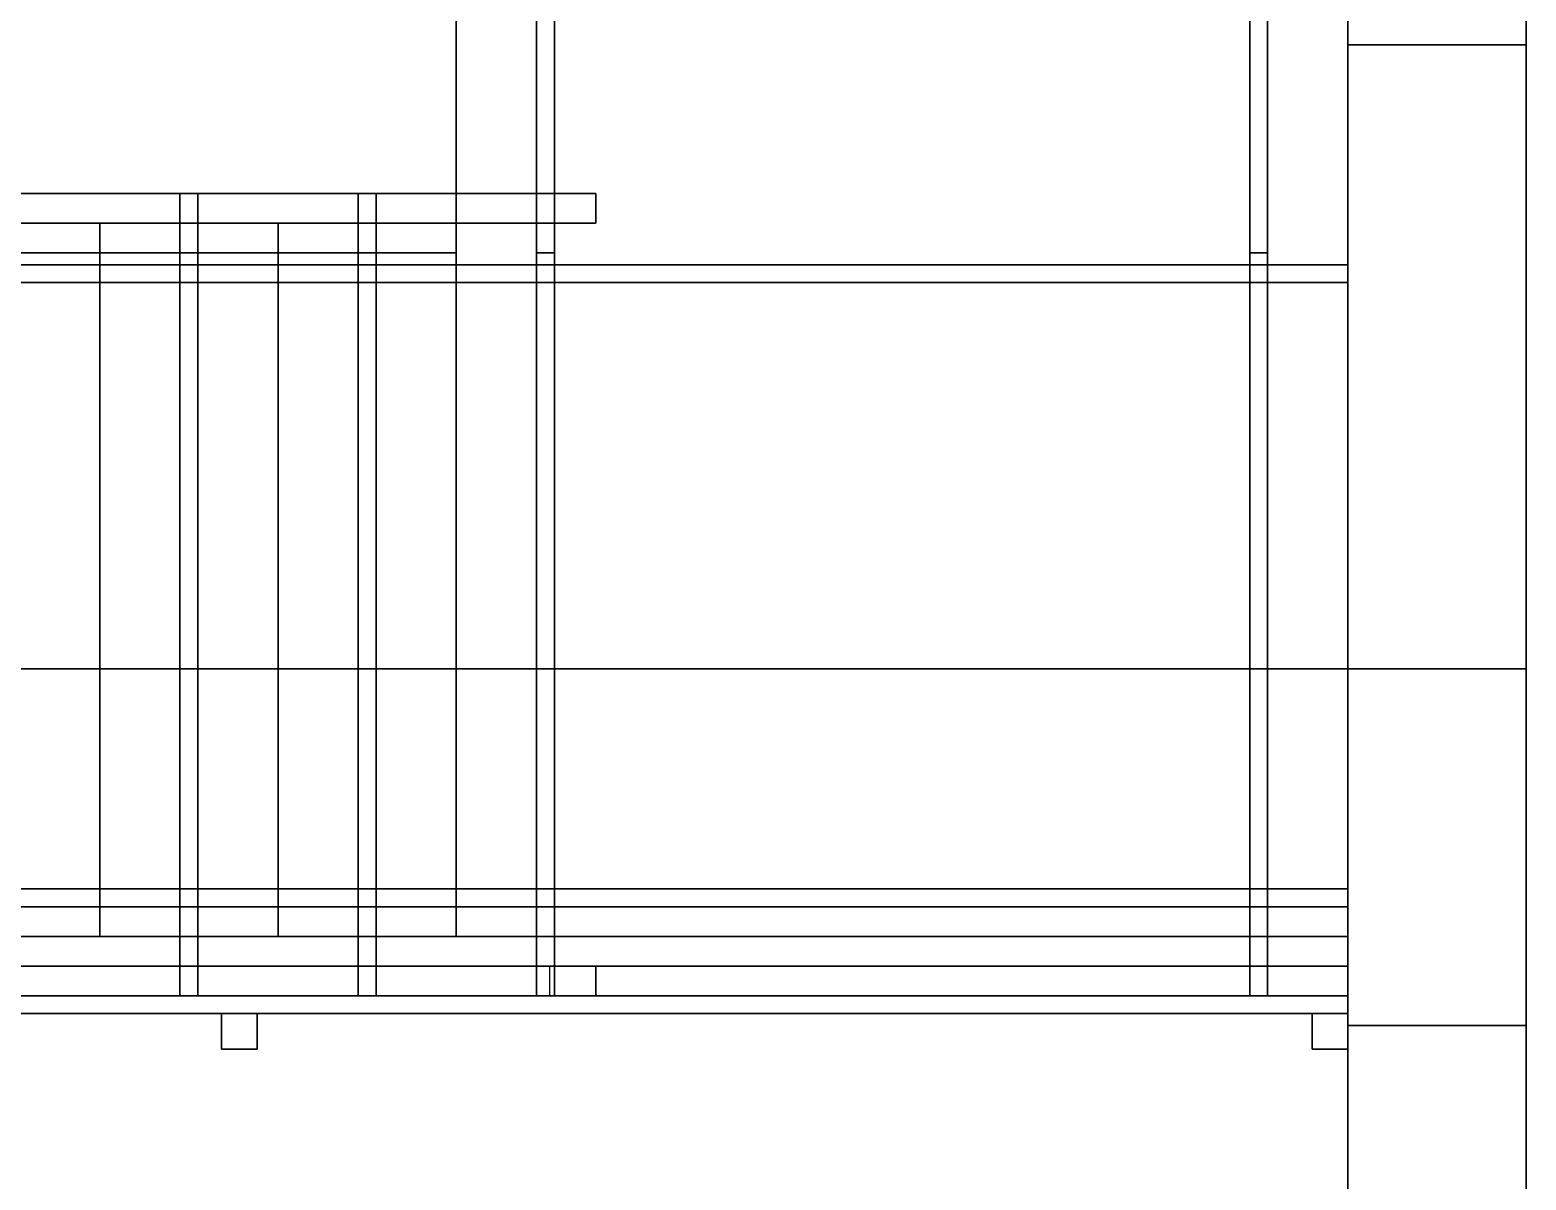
# Model space of a CAD drawing. Header units: millimetres. Extents: x 116.8 to 135.8, y -35.1 to -13.1.
# Drawn here: x 131.325 to 133.843, y -26.5 to -24.565 of the extents above; entities that cross this region are included whole.
import ezdxf

# ---------------------------------------------------------------- set-up
doc = ezdxf.new("R2010")
doc.units = ezdxf.units.MM
for name, color, linetype in [('COPERTURA', 252, 'CONTINUOUS'), ('CROMATO', 251, 'CONTINUOUS'), ('LAYER_RIV', 41, 'CONTINUOUS'), ('MARMO', 7, 'CONTINUOUS'), ('PARETE_INTERNA', 7, 'CONTINUOUS'), ('PAVIMENTO', 253, 'CONTINUOUS'), ('RIVESTIMENTO', 33, 'CONTINUOUS'), ('SOFFITTO', 41, 'CONTINUOUS'), ('VETRO_MATTONE', 134, 'CONTINUOUS')]:
    doc.layers.add(name, color=color, linetype=linetype)

msp = doc.modelspace()

# ---------------------------------------------------------------- linework, layer by layer
at = {"layer": 'COPERTURA'}
for points in [[(133.843016, -25.6399, 6.3), (126.343016, -25.6399, 6.3), (126.343016, -23.1399, 6.3), (133.843016, -23.1399, 6.3)], [(133.843016, -23.1399, 5.7), (133.843016, -23.1399, 6.3), (133.843016, -28.1399, 6.3), (133.843016, -28.1399, 5.7)], [(133.843016, -28.1399, 6.3), (126.343016, -28.1399, 6.3), (126.343016, -25.6399, 6.3), (133.843016, -25.6399, 6.3)]]:
    msp.add_3dface(points, dxfattribs=at)
at = {"layer": 'CROMATO'}
for points in [[(132.04298, -23.339927, 1.47), (132.04298, -23.339927, 1.45), (132.04298, -26.039927, 1.45), (132.04298, -26.039927, 1.47)], [(132.04298, -23.339927, 1.45), (133.54298, -23.339927, 1.45), (133.54298, -26.039927, 1.45), (132.04298, -26.039927, 1.45)], [(133.54298, -26.039927, 1.47), (132.04298, -26.039927, 1.47), (132.04298, -23.339927, 1.47), (133.54298, -23.339927, 1.47)], [(133.54298, -23.339927, 1.45), (133.54298, -23.339927, 1.47), (133.54298, -26.039927, 1.47), (133.54298, -26.039927, 1.45)], [(133.40798, -24.989927, 1.299167), (133.37798, -24.989927, 1.299167), (133.37798, -24.489927, 1.299167), (133.40798, -24.489927, 1.299167)], [(133.37798, -24.989927, 1.299167), (133.37798, -24.989927, 1.329167), (133.37798, -24.489927, 1.329167), (133.37798, -24.489927, 1.299167)], [(133.37798, -24.489927, 1.329167), (133.40798, -24.489927, 1.329167), (133.40798, -24.989927, 1.329167), (133.37798, -24.989927, 1.329167)], [(133.40798, -24.989927, 1.329167), (133.40798, -24.989927, 1.299167), (133.40798, -24.489927, 1.299167), (133.40798, -24.489927, 1.329167)], [(132.17798, -24.517001, 2.298509), (132.17798, -24.517001, 2.268509), (132.17798, -24.889927, 2.268509), (132.17798, -24.889927, 2.298509)], [(132.17798, -24.889927, 2.268509), (132.17798, -24.517001, 2.268509), (132.20798, -24.517001, 2.268509), (132.20798, -24.889927, 2.268509)], [(132.20798, -24.517001, 2.298509), (132.20798, -24.889927, 2.298509), (132.17798, -24.889927, 2.298509), (132.17798, -24.517001, 2.298509)], [(132.17798, -24.517001, 1.916877), (132.17798, -24.517001, 1.886877), (132.17798, -24.889927, 1.886877), (132.17798, -24.889927, 1.916877)], [(132.17798, -24.889927, 1.886877), (132.17798, -24.517001, 1.886877), (132.20798, -24.517001, 1.886877), (132.20798, -24.889927, 1.886877)], [(132.20798, -24.517001, 1.916877), (132.20798, -24.889927, 1.916877), (132.17798, -24.889927, 1.916877), (132.17798, -24.517001, 1.916877)], [(132.20798, -24.889927, 2.298509), (132.20798, -24.889927, 2.268509), (132.20798, -24.517001, 2.268509), (132.20798, -24.517001, 2.298509)], [(132.20798, -24.889927, 1.916877), (132.20798, -24.889927, 1.886877), (132.20798, -24.517001, 1.886877), (132.20798, -24.517001, 1.916877)], [(132.27798, -24.839927, 1.912632), (132.27798, -24.839927, 1.878398), (129.47798, -24.839927, 3.417534), (129.485682, -24.839927, 3.447534)], [(132.27798, -24.889927, 1.878398), (129.47798, -24.889927, 3.417534), (129.47798, -24.839927, 3.417534), (132.27798, -24.839927, 1.878398)], [(132.27798, -24.839927, 2.294265), (132.27798, -24.839927, 2.260031), (129.47798, -24.839927, 3.799167), (129.485682, -24.839927, 3.829167)], [(132.27798, -24.889927, 2.260031), (129.47798, -24.889927, 3.799167), (129.47798, -24.839927, 3.799167), (132.27798, -24.839927, 2.260031)], [(129.485682, -24.839927, 3.447534), (132.27798, -24.839927, 1.912632), (132.27798, -24.889927, 1.912632), (129.485682, -24.889927, 3.447534)], [(129.485682, -24.839927, 3.829167), (132.27798, -24.839927, 2.294265), (132.27798, -24.889927, 2.294265), (129.485682, -24.889927, 3.829167)], [(131.60798, -24.839927, 2.628324), (131.57798, -24.839927, 2.644815), (131.57798, -24.839927, 1.648333), (131.60798, -24.839927, 1.648333)], [(131.60798, -24.889927, 2.628324), (131.57798, -24.889927, 2.644815), (131.57798, -24.839927, 2.644815), (131.60798, -24.839927, 2.628324)], [(131.57798, -24.889927, 2.644815), (131.57798, -24.889927, 1.648333), (131.57798, -24.839927, 1.648333), (131.57798, -24.839927, 2.644815)], [(131.57798, -24.889927, 1.648333), (131.60798, -24.889927, 1.648333), (131.60798, -24.839927, 1.648333), (131.57798, -24.839927, 1.648333)], [(131.60798, -24.839927, 1.648333), (131.60798, -24.839927, 2.628324), (131.60798, -24.889927, 2.628324), (131.60798, -24.889927, 1.648333)], [(131.90798, -24.839927, 2.463417), (131.87798, -24.839927, 2.479907), (131.87798, -24.839927, 1.481667), (131.90798, -24.839927, 1.481667)], [(131.90798, -24.889927, 2.463417), (131.87798, -24.889927, 2.479907), (131.87798, -24.839927, 2.479907), (131.90798, -24.839927, 2.463417)], [(131.87798, -24.889927, 2.479907), (131.87798, -24.889927, 1.481667), (131.87798, -24.839927, 1.481667), (131.87798, -24.839927, 2.479907)], [(131.87798, -24.889927, 1.481667), (131.90798, -24.889927, 1.481667), (131.90798, -24.839927, 1.481667), (131.87798, -24.839927, 1.481667)], [(131.90798, -24.839927, 1.481667), (131.90798, -24.839927, 2.463417), (131.90798, -24.889927, 2.463417), (131.90798, -24.889927, 1.481667)], [(132.20798, -24.839927, 2.298509), (132.17798, -24.839927, 2.315), (132.17798, -24.839927, 1.315), (132.20798, -24.839927, 1.315)], [(132.20798, -24.889927, 2.298509), (132.17798, -24.889927, 2.315), (132.17798, -24.839927, 2.315), (132.20798, -24.839927, 2.298509)], [(132.17798, -24.889927, 2.315), (132.17798, -24.889927, 1.315), (132.17798, -24.839927, 1.315), (132.17798, -24.839927, 2.315)], [(132.17798, -24.889927, 1.315), (132.20798, -24.889927, 1.315), (132.20798, -24.839927, 1.315), (132.17798, -24.839927, 1.315)], [(132.20798, -24.839927, 1.315), (132.20798, -24.839927, 2.298509), (132.20798, -24.889927, 2.298509), (132.20798, -24.889927, 1.315)], [(132.27798, -24.889927, 1.912632), (132.27798, -24.889927, 1.878398), (132.27798, -24.839927, 1.878398), (132.27798, -24.839927, 1.912632)], [(132.27798, -24.889927, 2.294265), (132.27798, -24.889927, 2.260031), (132.27798, -24.839927, 2.260031), (132.27798, -24.839927, 2.294265)], [(129.485682, -24.889927, 3.447534), (129.47798, -24.889927, 3.417534), (132.27798, -24.889927, 1.878398), (132.27798, -24.889927, 1.912632)], [(129.485682, -24.889927, 3.829167), (129.47798, -24.889927, 3.799167), (132.27798, -24.889927, 2.260031), (132.27798, -24.889927, 2.294265)], [(131.60798, -24.889927, 1.678333), (131.60798, -24.889927, 1.648333), (131.57798, -24.889927, 1.648333), (131.57798, -24.889927, 1.678333)], [(131.60798, -24.989927, 1.648333), (131.57798, -24.989927, 1.648333), (131.57798, -24.889927, 1.648333), (131.60798, -24.889927, 1.648333)], [(131.57798, -24.989927, 1.648333), (131.57798, -24.989927, 1.678333), (131.57798, -24.889927, 1.678333), (131.57798, -24.889927, 1.648333)], [(131.57798, -24.889927, 1.678333), (131.60798, -24.889927, 1.678333), (131.60798, -24.989927, 1.678333), (131.57798, -24.989927, 1.678333)], [(131.60798, -24.889927, 1.648333), (131.57798, -24.889927, 1.648333), (131.57798, -24.889927, 2.644815), (131.60798, -24.889927, 2.628324)], [(131.60798, -24.989927, 1.678333), (131.60798, -24.989927, 1.648333), (131.60798, -24.889927, 1.648333), (131.60798, -24.889927, 1.678333)], [(131.90798, -24.889927, 1.511667), (131.90798, -24.889927, 1.481667), (131.87798, -24.889927, 1.481667), (131.87798, -24.889927, 1.511667)], [(131.90798, -24.989927, 1.481667), (131.87798, -24.989927, 1.481667), (131.87798, -24.889927, 1.481667), (131.90798, -24.889927, 1.481667)], [(131.87798, -24.989927, 1.481667), (131.87798, -24.989927, 1.511667), (131.87798, -24.889927, 1.511667), (131.87798, -24.889927, 1.481667)], [(131.87798, -24.889927, 1.511667), (131.90798, -24.889927, 1.511667), (131.90798, -24.989927, 1.511667), (131.87798, -24.989927, 1.511667)], [(131.90798, -24.889927, 1.481667), (131.87798, -24.889927, 1.481667), (131.87798, -24.889927, 2.479907), (131.90798, -24.889927, 2.463417)], [(131.90798, -24.989927, 1.511667), (131.90798, -24.989927, 1.481667), (131.90798, -24.889927, 1.481667), (131.90798, -24.889927, 1.511667)], [(132.17798, -24.989927, 1.315), (132.17798, -24.989927, 1.345), (132.17798, -24.889927, 1.345), (132.17798, -24.889927, 1.315)], [(132.17798, -24.889927, 1.345), (132.20798, -24.889927, 1.345), (132.20798, -24.989927, 1.345), (132.17798, -24.989927, 1.345)], [(132.20798, -24.989927, 1.315), (132.17798, -24.989927, 1.315), (132.17798, -24.889927, 1.315), (132.20798, -24.889927, 1.315)], [(132.20798, -24.889927, 1.345), (132.20798, -24.889927, 1.315), (132.17798, -24.889927, 1.315), (132.17798, -24.889927, 1.345)], [(132.20798, -24.889927, 1.315), (132.17798, -24.889927, 1.315), (132.17798, -24.889927, 2.315), (132.20798, -24.889927, 2.298509)], [(132.17798, -24.889927, 2.298509), (132.17798, -24.889927, 2.268509), (132.20798, -24.889927, 2.268509), (132.20798, -24.889927, 2.298509)], [(132.17798, -24.889927, 1.916877), (132.17798, -24.889927, 1.886877), (132.20798, -24.889927, 1.886877), (132.20798, -24.889927, 1.916877)], [(132.20798, -24.989927, 1.345), (132.20798, -24.989927, 1.315), (132.20798, -24.889927, 1.315), (132.20798, -24.889927, 1.345)], [(131.44298, -24.939927, 1.97), (131.44298, -24.939927, 1.95), (131.14298, -24.939927, 1.95), (131.14298, -24.939927, 1.97)], [(131.44298, -26.039927, 1.95), (131.14298, -26.039927, 1.95), (131.14298, -24.939927, 1.95), (131.44298, -24.939927, 1.95)], [(131.14298, -24.939927, 1.97), (131.44298, -24.939927, 1.97), (131.44298, -26.039927, 1.97), (131.14298, -26.039927, 1.97)], [(131.74298, -24.939927, 1.803333), (131.74298, -24.939927, 1.783333), (131.44298, -24.939927, 1.783333), (131.44298, -24.939927, 1.803333)], [(131.74298, -26.039927, 1.783333), (131.44298, -26.039927, 1.783333), (131.44298, -24.939927, 1.783333), (131.74298, -24.939927, 1.783333)], [(131.44298, -26.039927, 1.783333), (131.44298, -26.039927, 1.803333), (131.44298, -24.939927, 1.803333), (131.44298, -24.939927, 1.783333)], [(131.44298, -24.939927, 1.803333), (131.74298, -24.939927, 1.803333), (131.74298, -26.039927, 1.803333), (131.44298, -26.039927, 1.803333)], [(131.44298, -26.039927, 1.97), (131.44298, -26.039927, 1.95), (131.44298, -24.939927, 1.95), (131.44298, -24.939927, 1.97)], [(131.60798, -24.939927, 1.511667), (131.60798, -24.939927, 1.481667), (131.57798, -24.939927, 1.481667), (131.57798, -24.939927, 1.511667)], [(131.60798, -26.039927, 1.481667), (131.57798, -26.039927, 1.481667), (131.57798, -24.939927, 1.481667), (131.60798, -24.939927, 1.481667)], [(131.57798, -26.039927, 1.481667), (131.57798, -26.039927, 1.511667), (131.57798, -24.939927, 1.511667), (131.57798, -24.939927, 1.481667)], [(131.57798, -24.939927, 1.511667), (131.60798, -24.939927, 1.511667), (131.60798, -26.039927, 1.511667), (131.57798, -26.039927, 1.511667)], [(131.60798, -26.039927, 1.511667), (131.60798, -26.039927, 1.481667), (131.60798, -24.939927, 1.481667), (131.60798, -24.939927, 1.511667)], [(132.04298, -24.939927, 1.636667), (132.04298, -24.939927, 1.616667), (131.74298, -24.939927, 1.616667), (131.74298, -24.939927, 1.636667)], [(132.04298, -26.039927, 1.616667), (131.74298, -26.039927, 1.616667), (131.74298, -24.939927, 1.616667), (132.04298, -24.939927, 1.616667)], [(131.74298, -26.039927, 1.616667), (131.74298, -26.039927, 1.636667), (131.74298, -24.939927, 1.636667), (131.74298, -24.939927, 1.616667)], [(131.74298, -24.939927, 1.636667), (132.04298, -24.939927, 1.636667), (132.04298, -26.039927, 1.636667), (131.74298, -26.039927, 1.636667)], [(131.74298, -26.039927, 1.803333), (131.74298, -26.039927, 1.783333), (131.74298, -24.939927, 1.783333), (131.74298, -24.939927, 1.803333)], [(131.90798, -24.939927, 1.345), (131.90798, -24.939927, 1.315), (131.87798, -24.939927, 1.315), (131.87798, -24.939927, 1.345)], [(131.90798, -26.039927, 1.315), (131.87798, -26.039927, 1.315), (131.87798, -24.939927, 1.315), (131.90798, -24.939927, 1.315)], [(131.87798, -26.039927, 1.315), (131.87798, -26.039927, 1.345), (131.87798, -24.939927, 1.345), (131.87798, -24.939927, 1.315)], [(131.87798, -24.939927, 1.345), (131.90798, -24.939927, 1.345), (131.90798, -26.039927, 1.345), (131.87798, -26.039927, 1.345)], [(131.90798, -26.039927, 1.345), (131.90798, -26.039927, 1.315), (131.90798, -24.939927, 1.315), (131.90798, -24.939927, 1.345)], [(132.04298, -26.039927, 1.45), (132.04298, -26.039927, 1.47), (132.04298, -24.939927, 1.47), (132.04298, -24.939927, 1.45)], [(132.04298, -26.039927, 1.636667), (132.04298, -26.039927, 1.616667), (132.04298, -24.939927, 1.616667), (132.04298, -24.939927, 1.636667)], [(132.20798, -24.939927, 1.178333), (132.20798, -24.939927, 1.148333), (132.17798, -24.939927, 1.148333), (132.17798, -24.939927, 1.178333)], [(132.20798, -26.039927, 1.148333), (132.17798, -26.039927, 1.148333), (132.17798, -24.939927, 1.148333), (132.20798, -24.939927, 1.148333)], [(132.17798, -26.039927, 1.148333), (132.17798, -26.039927, 1.178333), (132.17798, -24.939927, 1.178333), (132.17798, -24.939927, 1.148333)], [(132.17798, -24.939927, 1.178333), (132.20798, -24.939927, 1.178333), (132.20798, -26.039927, 1.178333), (132.17798, -26.039927, 1.178333)], [(132.20798, -26.039927, 1.178333), (132.20798, -26.039927, 1.148333), (132.20798, -24.939927, 1.148333), (132.20798, -24.939927, 1.178333)], [(133.40798, -24.939927, 1.178333), (133.40798, -24.939927, 1.148333), (133.37798, -24.939927, 1.148333), (133.37798, -24.939927, 1.178333)], [(133.40798, -26.039927, 1.148333), (133.37798, -26.039927, 1.148333), (133.37798, -24.939927, 1.148333), (133.40798, -24.939927, 1.148333)], [(133.37798, -26.039927, 1.148333), (133.37798, -26.039927, 1.178333), (133.37798, -24.939927, 1.178333), (133.37798, -24.939927, 1.148333)], [(133.37798, -24.939927, 1.178333), (133.40798, -24.939927, 1.178333), (133.40798, -26.039927, 1.178333), (133.37798, -26.039927, 1.178333)], [(133.40798, -26.039927, 1.178333), (133.40798, -26.039927, 1.148333), (133.40798, -24.939927, 1.148333), (133.40798, -24.939927, 1.178333)], [(131.57798, -24.959927, 1.678333), (131.57798, -24.959927, 1.648333), (131.27798, -24.959927, 1.648333), (131.30798, -24.959927, 1.678333)], [(131.57798, -24.989927, 1.648333), (131.27798, -24.989927, 1.648333), (131.27798, -24.959927, 1.648333), (131.57798, -24.959927, 1.648333)], [(131.30798, -24.959927, 1.678333), (131.57798, -24.959927, 1.678333), (131.57798, -24.989927, 1.678333), (131.30798, -24.989927, 1.678333)], [(131.74298, -24.959927, 1.803333), (131.74298, -24.959927, 1.783333), (131.44298, -24.959927, 1.783333), (131.44298, -24.959927, 1.803333)], [(131.74298, -24.989927, 1.783333), (131.44298, -24.989927, 1.783333), (131.44298, -24.959927, 1.783333), (131.74298, -24.959927, 1.783333)], [(131.44298, -24.959927, 1.803333), (131.74298, -24.959927, 1.803333), (131.74298, -24.989927, 1.803333), (131.44298, -24.989927, 1.803333)], [(131.44298, -24.989927, 1.783333), (131.44298, -24.989927, 1.803333), (131.44298, -24.959927, 1.803333), (131.44298, -24.959927, 1.783333)], [(131.87798, -24.959927, 1.511667), (131.87798, -24.959927, 1.481667), (131.57798, -24.959927, 1.481667), (131.60798, -24.959927, 1.511667)], [(131.87798, -24.989927, 1.481667), (131.57798, -24.989927, 1.481667), (131.57798, -24.959927, 1.481667), (131.87798, -24.959927, 1.481667)], [(131.57798, -24.989927, 1.481667), (131.60798, -24.989927, 1.511667), (131.60798, -24.959927, 1.511667), (131.57798, -24.959927, 1.481667)], [(131.60798, -24.959927, 1.783333), (131.60798, -24.959927, 1.511667), (131.57798, -24.959927, 1.481667), (131.57798, -24.959927, 1.783333)], [(131.60798, -24.989927, 1.511667), (131.57798, -24.989927, 1.481667), (131.57798, -24.959927, 1.481667), (131.60798, -24.959927, 1.511667)], [(131.57798, -24.989927, 1.481667), (131.57798, -24.989927, 1.783333), (131.57798, -24.959927, 1.783333), (131.57798, -24.959927, 1.481667)], [(131.57798, -24.959927, 1.783333), (131.60798, -24.959927, 1.783333), (131.60798, -24.989927, 1.783333), (131.57798, -24.989927, 1.783333)], [(131.57798, -24.989927, 1.678333), (131.57798, -24.989927, 1.648333), (131.57798, -24.959927, 1.648333), (131.57798, -24.959927, 1.678333)], [(131.60798, -24.959927, 1.511667), (131.87798, -24.959927, 1.511667), (131.87798, -24.989927, 1.511667), (131.60798, -24.989927, 1.511667)], [(131.60798, -24.989927, 1.783333), (131.60798, -24.989927, 1.511667), (131.60798, -24.959927, 1.511667), (131.60798, -24.959927, 1.783333)], [(132.04298, -24.959927, 1.636667), (132.04298, -24.959927, 1.616667), (131.74298, -24.959927, 1.616667), (131.74298, -24.959927, 1.636667)], [(132.04298, -24.989927, 1.616667), (131.74298, -24.989927, 1.616667), (131.74298, -24.959927, 1.616667), (132.04298, -24.959927, 1.616667)], [(131.74298, -24.989927, 1.616667), (131.74298, -24.989927, 1.636667), (131.74298, -24.959927, 1.636667), (131.74298, -24.959927, 1.616667)], [(131.74298, -24.959927, 1.636667), (132.04298, -24.959927, 1.636667), (132.04298, -24.989927, 1.636667), (131.74298, -24.989927, 1.636667)], [(131.74298, -24.989927, 1.803333), (131.74298, -24.989927, 1.783333), (131.74298, -24.959927, 1.783333), (131.74298, -24.959927, 1.803333)], [(132.17798, -24.959927, 1.345), (132.17798, -24.959927, 1.315), (131.87798, -24.959927, 1.315), (131.90798, -24.959927, 1.345)], [(132.17798, -24.989927, 1.315), (131.87798, -24.989927, 1.315), (131.87798, -24.959927, 1.315), (132.17798, -24.959927, 1.315)], [(131.87798, -24.989927, 1.315), (131.90798, -24.989927, 1.345), (131.90798, -24.959927, 1.345), (131.87798, -24.959927, 1.315)], [(131.90798, -24.989927, 1.345), (131.87798, -24.989927, 1.315), (131.87798, -24.959927, 1.315), (131.90798, -24.959927, 1.345)], [(131.90798, -24.959927, 1.616667), (131.90798, -24.959927, 1.345), (131.87798, -24.959927, 1.315), (131.87798, -24.959927, 1.616667)], [(131.87798, -24.989927, 1.315), (131.87798, -24.989927, 1.616667), (131.87798, -24.959927, 1.616667), (131.87798, -24.959927, 1.315)], [(131.87798, -24.959927, 1.616667), (131.90798, -24.959927, 1.616667), (131.90798, -24.989927, 1.616667), (131.87798, -24.989927, 1.616667)], [(131.87798, -24.989927, 1.511667), (131.87798, -24.989927, 1.481667), (131.87798, -24.959927, 1.481667), (131.87798, -24.959927, 1.511667)], [(131.90798, -24.959927, 1.345), (132.17798, -24.959927, 1.345), (132.17798, -24.989927, 1.345), (131.90798, -24.989927, 1.345)], [(131.90798, -24.989927, 1.616667), (131.90798, -24.989927, 1.345), (131.90798, -24.959927, 1.345), (131.90798, -24.959927, 1.616667)], [(133.54298, -24.959927, 1.178333), (133.54298, -24.959927, 1.148333), (132.04298, -24.959927, 1.148333), (132.04298, -24.959927, 1.178333)], [(133.54298, -24.989927, 1.148333), (132.04298, -24.989927, 1.148333), (132.04298, -24.959927, 1.148333), (133.54298, -24.959927, 1.148333)], [(132.04298, -24.989927, 1.148333), (132.04298, -24.989927, 1.178333), (132.04298, -24.959927, 1.178333), (132.04298, -24.959927, 1.148333)], [(132.04298, -24.959927, 1.178333), (133.54298, -24.959927, 1.178333), (133.54298, -24.989927, 1.178333), (132.04298, -24.989927, 1.178333)], [(132.04298, -24.989927, 1.636667), (132.04298, -24.989927, 1.616667), (132.04298, -24.959927, 1.616667), (132.04298, -24.959927, 1.636667)], [(132.20798, -24.959927, 1.45), (132.20798, -24.959927, 1.178333), (132.17798, -24.959927, 1.178333), (132.17798, -24.959927, 1.45)], [(132.20798, -24.989927, 1.178333), (132.17798, -24.989927, 1.178333), (132.17798, -24.959927, 1.178333), (132.20798, -24.959927, 1.178333)], [(132.17798, -24.989927, 1.178333), (132.17798, -24.989927, 1.45), (132.17798, -24.959927, 1.45), (132.17798, -24.959927, 1.178333)], [(132.17798, -24.959927, 1.45), (132.20798, -24.959927, 1.45), (132.20798, -24.989927, 1.45), (132.17798, -24.989927, 1.45)], [(132.17798, -24.989927, 1.345), (132.17798, -24.989927, 1.315), (132.17798, -24.959927, 1.315), (132.17798, -24.959927, 1.345)], [(132.20798, -24.989927, 1.45), (132.20798, -24.989927, 1.178333), (132.20798, -24.959927, 1.178333), (132.20798, -24.959927, 1.45)], [(133.40798, -24.959927, 1.45), (133.40798, -24.959927, 1.178333), (133.37798, -24.959927, 1.178333), (133.37798, -24.959927, 1.45)], [(133.40798, -24.989927, 1.178333), (133.37798, -24.989927, 1.178333), (133.37798, -24.959927, 1.178333), (133.40798, -24.959927, 1.178333)], [(133.37798, -24.989927, 1.178333), (133.37798, -24.989927, 1.45), (133.37798, -24.959927, 1.45), (133.37798, -24.959927, 1.178333)], [(133.37798, -24.959927, 1.45), (133.40798, -24.959927, 1.45), (133.40798, -24.989927, 1.45), (133.37798, -24.989927, 1.45)], [(133.40798, -24.989927, 1.45), (133.40798, -24.989927, 1.178333), (133.40798, -24.959927, 1.178333), (133.40798, -24.959927, 1.45)], [(133.54298, -24.989927, 1.178333), (133.54298, -24.989927, 1.148333), (133.54298, -24.959927, 1.148333), (133.54298, -24.959927, 1.178333)], [(131.30798, -24.989927, 1.678333), (131.27798, -24.989927, 1.648333), (131.57798, -24.989927, 1.648333), (131.57798, -24.989927, 1.678333)], [(131.44298, -24.989927, 1.803333), (131.44298, -24.989927, 1.783333), (131.74298, -24.989927, 1.783333), (131.74298, -24.989927, 1.803333)], [(131.60798, -24.989927, 1.511667), (131.57798, -24.989927, 1.481667), (131.87798, -24.989927, 1.481667), (131.87798, -24.989927, 1.511667)], [(131.57798, -24.989927, 1.783333), (131.57798, -24.989927, 1.481667), (131.60798, -24.989927, 1.511667), (131.60798, -24.989927, 1.783333)], [(131.57798, -24.989927, 1.678333), (131.57798, -24.989927, 1.648333), (131.60798, -24.989927, 1.648333), (131.60798, -24.989927, 1.678333)], [(131.74298, -24.989927, 1.636667), (131.74298, -24.989927, 1.616667), (132.04298, -24.989927, 1.616667), (132.04298, -24.989927, 1.636667)], [(131.90798, -24.989927, 1.345), (131.87798, -24.989927, 1.315), (132.17798, -24.989927, 1.315), (132.17798, -24.989927, 1.345)], [(131.87798, -24.989927, 1.616667), (131.87798, -24.989927, 1.315), (131.90798, -24.989927, 1.345), (131.90798, -24.989927, 1.616667)], [(131.87798, -24.989927, 1.511667), (131.87798, -24.989927, 1.481667), (131.90798, -24.989927, 1.481667), (131.90798, -24.989927, 1.511667)], [(132.04298, -24.989927, 1.178333), (132.04298, -24.989927, 1.148333), (133.54298, -24.989927, 1.148333), (133.54298, -24.989927, 1.178333)], [(132.17798, -24.989927, 1.45), (132.17798, -24.989927, 1.178333), (132.20798, -24.989927, 1.178333), (132.20798, -24.989927, 1.45)], [(132.17798, -24.989927, 1.345), (132.17798, -24.989927, 1.315), (132.20798, -24.989927, 1.315), (132.20798, -24.989927, 1.345)], [(133.37798, -24.989927, 1.45), (133.37798, -24.989927, 1.178333), (133.40798, -24.989927, 1.178333), (133.40798, -24.989927, 1.45)], [(131.57798, -26.009927, 1.678333), (131.57798, -26.009927, 1.648333), (131.27798, -26.009927, 1.648333), (131.30798, -26.009927, 1.678333)], [(131.57798, -26.039927, 1.648333), (131.27798, -26.039927, 1.648333), (131.27798, -26.009927, 1.648333), (131.57798, -26.009927, 1.648333)], [(131.30798, -26.009927, 1.678333), (131.57798, -26.009927, 1.678333), (131.57798, -26.039927, 1.678333), (131.30798, -26.039927, 1.678333)], [(131.57798, -26.039927, 1.678333), (131.57798, -26.039927, 1.648333), (131.57798, -26.009927, 1.648333), (131.57798, -26.009927, 1.678333)], [(131.87798, -26.009927, 1.511667), (131.87798, -26.009927, 1.481667), (131.57798, -26.009927, 1.481667), (131.60798, -26.009927, 1.511667)], [(131.87798, -26.039927, 1.481667), (131.57798, -26.039927, 1.481667), (131.57798, -26.009927, 1.481667), (131.87798, -26.009927, 1.481667)], [(131.57798, -26.039927, 1.481667), (131.60798, -26.039927, 1.511667), (131.60798, -26.009927, 1.511667), (131.57798, -26.009927, 1.481667)], [(131.60798, -26.009927, 1.783333), (131.60798, -26.009927, 1.511667), (131.57798, -26.009927, 1.481667), (131.57798, -26.009927, 1.783333)], [(131.60798, -26.039927, 1.511667), (131.57798, -26.039927, 1.481667), (131.57798, -26.009927, 1.481667), (131.60798, -26.009927, 1.511667)], [(131.57798, -26.039927, 1.481667), (131.57798, -26.039927, 1.783333), (131.57798, -26.009927, 1.783333), (131.57798, -26.009927, 1.481667)], [(131.57798, -26.009927, 1.783333), (131.60798, -26.009927, 1.783333), (131.60798, -26.039927, 1.783333), (131.57798, -26.039927, 1.783333)], [(131.60798, -26.009927, 1.511667), (131.87798, -26.009927, 1.511667), (131.87798, -26.039927, 1.511667), (131.60798, -26.039927, 1.511667)], [(131.60798, -26.039927, 1.783333), (131.60798, -26.039927, 1.511667), (131.60798, -26.009927, 1.511667), (131.60798, -26.009927, 1.783333)], [(131.87798, -26.039927, 1.511667), (131.87798, -26.039927, 1.481667), (131.87798, -26.009927, 1.481667), (131.87798, -26.009927, 1.511667)], [(132.17798, -26.009927, 1.345), (132.17798, -26.009927, 1.315), (131.87798, -26.009927, 1.315), (131.90798, -26.009927, 1.345)], [(132.17798, -26.039927, 1.315), (131.87798, -26.039927, 1.315), (131.87798, -26.009927, 1.315), (132.17798, -26.009927, 1.315)], [(131.87798, -26.039927, 1.315), (131.90798, -26.039927, 1.345), (131.90798, -26.009927, 1.345), (131.87798, -26.009927, 1.315)], [(131.90798, -26.009927, 1.616667), (131.90798, -26.009927, 1.345), (131.87798, -26.009927, 1.315), (131.87798, -26.009927, 1.616667)], [(131.90798, -26.039927, 1.345), (131.87798, -26.039927, 1.315), (131.87798, -26.009927, 1.315), (131.90798, -26.009927, 1.345)], [(131.87798, -26.039927, 1.315), (131.87798, -26.039927, 1.616667), (131.87798, -26.009927, 1.616667), (131.87798, -26.009927, 1.315)], [(131.87798, -26.009927, 1.616667), (131.90798, -26.009927, 1.616667), (131.90798, -26.039927, 1.616667), (131.87798, -26.039927, 1.616667)], [(131.90798, -26.009927, 1.345), (132.17798, -26.009927, 1.345), (132.17798, -26.039927, 1.345), (131.90798, -26.039927, 1.345)], [(131.90798, -26.039927, 1.616667), (131.90798, -26.039927, 1.345), (131.90798, -26.009927, 1.345), (131.90798, -26.009927, 1.616667)], [(133.54298, -26.009927, 1.178333), (133.54298, -26.009927, 1.148333), (132.04298, -26.009927, 1.148333), (132.04298, -26.009927, 1.178333)], [(133.54298, -26.039927, 1.148333), (132.04298, -26.039927, 1.148333), (132.04298, -26.009927, 1.148333), (133.54298, -26.009927, 1.148333)], [(132.04298, -26.039927, 1.148333), (132.04298, -26.039927, 1.178333), (132.04298, -26.009927, 1.178333), (132.04298, -26.009927, 1.148333)], [(132.04298, -26.009927, 1.178333), (133.54298, -26.009927, 1.178333), (133.54298, -26.039927, 1.178333), (132.04298, -26.039927, 1.178333)], [(132.17798, -26.039927, 1.345), (132.17798, -26.039927, 1.315), (132.17798, -26.009927, 1.315), (132.17798, -26.009927, 1.345)], [(132.20798, -26.009927, 1.45), (132.20798, -26.009927, 1.178333), (132.17798, -26.009927, 1.178333), (132.17798, -26.009927, 1.45)], [(132.20798, -26.039927, 1.178333), (132.17798, -26.039927, 1.178333), (132.17798, -26.009927, 1.178333), (132.20798, -26.009927, 1.178333)], [(132.17798, -26.039927, 1.178333), (132.17798, -26.039927, 1.45), (132.17798, -26.009927, 1.45), (132.17798, -26.009927, 1.178333)], [(132.17798, -26.009927, 1.45), (132.20798, -26.009927, 1.45), (132.20798, -26.039927, 1.45), (132.17798, -26.039927, 1.45)], [(132.20798, -26.039927, 1.45), (132.20798, -26.039927, 1.178333), (132.20798, -26.009927, 1.178333), (132.20798, -26.009927, 1.45)], [(133.40798, -26.009927, 1.45), (133.40798, -26.009927, 1.178333), (133.37798, -26.009927, 1.178333), (133.37798, -26.009927, 1.45)], [(133.40798, -26.039927, 1.178333), (133.37798, -26.039927, 1.178333), (133.37798, -26.009927, 1.178333), (133.40798, -26.009927, 1.178333)], [(133.37798, -26.039927, 1.178333), (133.37798, -26.039927, 1.45), (133.37798, -26.009927, 1.45), (133.37798, -26.009927, 1.178333)], [(133.37798, -26.009927, 1.45), (133.40798, -26.009927, 1.45), (133.40798, -26.039927, 1.45), (133.37798, -26.039927, 1.45)], [(133.40798, -26.039927, 1.45), (133.40798, -26.039927, 1.178333), (133.40798, -26.009927, 1.178333), (133.40798, -26.009927, 1.45)], [(133.54298, -26.039927, 1.178333), (133.54298, -26.039927, 1.148333), (133.54298, -26.009927, 1.148333), (133.54298, -26.009927, 1.178333)], [(131.14298, -26.039927, 1.97), (131.14298, -26.039927, 1.95), (131.44298, -26.039927, 1.95), (131.44298, -26.039927, 1.97)], [(131.30798, -26.039927, 1.678333), (131.27798, -26.039927, 1.648333), (131.57798, -26.039927, 1.648333), (131.57798, -26.039927, 1.678333)], [(131.44298, -26.039927, 1.803333), (131.44298, -26.039927, 1.783333), (131.74298, -26.039927, 1.783333), (131.74298, -26.039927, 1.803333)], [(131.60798, -26.039927, 1.511667), (131.57798, -26.039927, 1.481667), (131.87798, -26.039927, 1.481667), (131.87798, -26.039927, 1.511667)], [(131.57798, -26.039927, 1.783333), (131.57798, -26.039927, 1.481667), (131.60798, -26.039927, 1.511667), (131.60798, -26.039927, 1.783333)], [(131.57798, -26.039927, 1.511667), (131.57798, -26.039927, 1.481667), (131.60798, -26.039927, 1.481667), (131.60798, -26.039927, 1.511667)], [(131.60798, -26.039927, 1.678333), (131.60798, -26.039927, 1.648333), (131.57798, -26.039927, 1.648333), (131.57798, -26.039927, 1.678333)], [(131.60798, -26.139927, 1.648333), (131.57798, -26.139927, 1.648333), (131.57798, -26.039927, 1.648333), (131.60798, -26.039927, 1.648333)], [(131.57798, -26.139927, 1.648333), (131.57798, -26.139927, 1.678333), (131.57798, -26.039927, 1.678333), (131.57798, -26.039927, 1.648333)], [(131.57798, -26.039927, 1.678333), (131.60798, -26.039927, 1.678333), (131.60798, -26.139927, 1.678333), (131.57798, -26.139927, 1.678333)], [(131.60798, -26.139927, 1.678333), (131.60798, -26.139927, 1.648333), (131.60798, -26.039927, 1.648333), (131.60798, -26.039927, 1.678333)], [(131.74298, -26.039927, 1.636667), (131.74298, -26.039927, 1.616667), (132.04298, -26.039927, 1.616667), (132.04298, -26.039927, 1.636667)], [(131.90798, -26.039927, 1.345), (131.87798, -26.039927, 1.315), (132.17798, -26.039927, 1.315), (132.17798, -26.039927, 1.345)], [(131.87798, -26.039927, 1.616667), (131.87798, -26.039927, 1.315), (131.90798, -26.039927, 1.345), (131.90798, -26.039927, 1.616667)], [(131.87798, -26.039927, 1.345), (131.87798, -26.039927, 1.315), (131.90798, -26.039927, 1.315), (131.90798, -26.039927, 1.345)], [(131.90798, -26.039927, 1.511667), (131.90798, -26.039927, 1.481667), (131.87798, -26.039927, 1.481667), (131.87798, -26.039927, 1.511667)], [(131.90798, -26.139927, 1.481667), (131.87798, -26.139927, 1.481667), (131.87798, -26.039927, 1.481667), (131.90798, -26.039927, 1.481667)], [(131.87798, -26.139927, 1.481667), (131.87798, -26.139927, 1.511667), (131.87798, -26.039927, 1.511667), (131.87798, -26.039927, 1.481667)], [(131.87798, -26.039927, 1.511667), (131.90798, -26.039927, 1.511667), (131.90798, -26.139927, 1.511667), (131.87798, -26.139927, 1.511667)], [(131.90798, -26.139927, 1.511667), (131.90798, -26.139927, 1.481667), (131.90798, -26.039927, 1.481667), (131.90798, -26.039927, 1.511667)], [(132.04298, -26.039927, 1.47), (132.04298, -26.039927, 1.45), (133.54298, -26.039927, 1.45), (133.54298, -26.039927, 1.47)], [(132.04298, -26.039927, 1.47), (132.04298, -26.039927, 1.45), (133.54298, -26.039927, 1.45), (133.54298, -26.039927, 1.47)], [(132.04298, -26.039927, 1.178333), (132.04298, -26.039927, 1.148333), (133.54298, -26.039927, 1.148333), (133.54298, -26.039927, 1.178333)], [(132.17798, -26.039927, 1.45), (132.17798, -26.039927, 1.178333), (132.20798, -26.039927, 1.178333), (132.20798, -26.039927, 1.45)], [(132.17798, -26.039927, 1.178333), (132.17798, -26.039927, 1.148333), (132.20798, -26.039927, 1.148333), (132.20798, -26.039927, 1.178333)], [(132.20798, -26.039927, 1.345), (132.20798, -26.039927, 1.315), (132.17798, -26.039927, 1.315), (132.17798, -26.039927, 1.345)], [(132.20798, -26.139927, 1.315), (132.17798, -26.139927, 1.315), (132.17798, -26.039927, 1.315), (132.20798, -26.039927, 1.315)], [(132.17798, -26.139927, 1.315), (132.17798, -26.139927, 1.345), (132.17798, -26.039927, 1.345), (132.17798, -26.039927, 1.315)], [(132.17798, -26.039927, 1.345), (132.20798, -26.039927, 1.345), (132.20798, -26.139927, 1.345), (132.17798, -26.139927, 1.345)], [(132.20798, -26.139927, 1.345), (132.20798, -26.139927, 1.315), (132.20798, -26.039927, 1.315), (132.20798, -26.039927, 1.345)], [(133.37798, -26.039927, 1.45), (133.37798, -26.039927, 1.178333), (133.40798, -26.039927, 1.178333), (133.40798, -26.039927, 1.45)], [(133.37798, -26.039927, 1.178333), (133.37798, -26.039927, 1.148333), (133.40798, -26.039927, 1.148333), (133.40798, -26.039927, 1.178333)], [(133.40798, -26.039927, 1.329167), (133.40798, -26.039927, 1.299167), (133.37798, -26.039927, 1.299167), (133.37798, -26.039927, 1.329167)], [(133.40798, -26.139927, 1.299167), (133.37798, -26.139927, 1.299167), (133.37798, -26.039927, 1.299167), (133.40798, -26.039927, 1.299167)], [(133.37798, -26.139927, 1.299167), (133.37798, -26.139927, 1.329167), (133.37798, -26.039927, 1.329167), (133.37798, -26.039927, 1.299167)], [(133.37798, -26.039927, 1.329167), (133.40798, -26.039927, 1.329167), (133.40798, -26.139927, 1.329167), (133.37798, -26.139927, 1.329167)], [(133.40798, -26.139927, 1.329167), (133.40798, -26.139927, 1.299167), (133.40798, -26.039927, 1.299167), (133.40798, -26.039927, 1.329167)], [(132.27798, -26.139927, 1.912632), (132.27798, -26.139927, 1.878398), (129.47798, -26.139927, 3.417534), (129.485682, -26.139927, 3.447534)], [(132.27798, -26.189927, 1.878398), (129.47798, -26.189927, 3.417534), (129.47798, -26.139927, 3.417534), (132.27798, -26.139927, 1.878398)], [(132.27798, -26.139927, 2.294265), (132.27798, -26.139927, 2.260031), (129.47798, -26.139927, 3.799167), (129.485682, -26.139927, 3.829167)], [(132.27798, -26.189927, 2.260031), (129.47798, -26.189927, 3.799167), (129.47798, -26.139927, 3.799167), (132.27798, -26.139927, 2.260031)], [(129.485682, -26.139927, 3.447534), (132.27798, -26.139927, 1.912632), (132.27798, -26.189927, 1.912632), (129.485682, -26.189927, 3.447534)], [(129.485682, -26.139927, 3.829167), (132.27798, -26.139927, 2.294265), (132.27798, -26.189927, 2.294265), (129.485682, -26.189927, 3.829167)], [(131.57798, -26.139927, 1.678333), (131.57798, -26.139927, 1.648333), (131.60798, -26.139927, 1.648333), (131.60798, -26.139927, 1.678333)], [(131.60798, -26.139927, 2.628324), (131.57798, -26.139927, 2.644815), (131.57798, -26.139927, 1.648333), (131.60798, -26.139927, 1.648333)], [(131.60798, -26.189927, 2.628324), (131.57798, -26.189927, 2.644815), (131.57798, -26.139927, 2.644815), (131.60798, -26.139927, 2.628324)], [(131.57798, -26.189927, 2.644815), (131.57798, -26.189927, 1.648333), (131.57798, -26.139927, 1.648333), (131.57798, -26.139927, 2.644815)], [(131.57798, -26.189927, 1.648333), (131.60798, -26.189927, 1.648333), (131.60798, -26.139927, 1.648333), (131.57798, -26.139927, 1.648333)], [(131.60798, -26.139927, 1.648333), (131.60798, -26.139927, 2.628324), (131.60798, -26.189927, 2.628324), (131.60798, -26.189927, 1.648333)], [(131.87798, -26.139927, 1.511667), (131.87798, -26.139927, 1.481667), (131.90798, -26.139927, 1.481667), (131.90798, -26.139927, 1.511667)], [(131.90798, -26.139927, 2.463417), (131.87798, -26.139927, 2.479907), (131.87798, -26.139927, 1.481667), (131.90798, -26.139927, 1.481667)], [(131.90798, -26.189927, 2.463417), (131.87798, -26.189927, 2.479907), (131.87798, -26.139927, 2.479907), (131.90798, -26.139927, 2.463417)], [(131.87798, -26.189927, 2.479907), (131.87798, -26.189927, 1.481667), (131.87798, -26.139927, 1.481667), (131.87798, -26.139927, 2.479907)], [(131.87798, -26.189927, 1.481667), (131.90798, -26.189927, 1.481667), (131.90798, -26.139927, 1.481667), (131.87798, -26.139927, 1.481667)], [(131.90798, -26.139927, 1.481667), (131.90798, -26.139927, 2.463417), (131.90798, -26.189927, 2.463417), (131.90798, -26.189927, 1.481667)], [(132.17798, -26.139927, 1.345), (132.17798, -26.139927, 1.315), (132.20798, -26.139927, 1.315), (132.20798, -26.139927, 1.345)], [(132.20798, -26.139927, 2.298509), (132.17798, -26.139927, 2.315), (132.17798, -26.139927, 1.315), (132.20798, -26.139927, 1.315)], [(132.20798, -26.189927, 2.298509), (132.17798, -26.189927, 2.315), (132.17798, -26.139927, 2.315), (132.20798, -26.139927, 2.298509)], [(132.17798, -26.189927, 2.315), (132.17798, -26.189927, 1.315), (132.17798, -26.139927, 1.315), (132.17798, -26.139927, 2.315)], [(132.17798, -26.189927, 1.315), (132.20798, -26.189927, 1.315), (132.20798, -26.139927, 1.315), (132.17798, -26.139927, 1.315)], [(133.54298, -26.139927, 2.329167), (133.54298, -26.139927, 2.299167), (132.20798, -26.139927, 2.299167), (132.200278, -26.139927, 2.329167)], [(133.54298, -26.189927, 2.329167), (132.200278, -26.189927, 2.329167), (132.200278, -26.139927, 2.329167), (133.54298, -26.139927, 2.329167)], [(133.54298, -26.139927, 1.947534), (133.54298, -26.139927, 1.917534), (132.20798, -26.139927, 1.917534), (132.200278, -26.139927, 1.947534)], [(133.54298, -26.189927, 1.947534), (132.200278, -26.189927, 1.947534), (132.200278, -26.139927, 1.947534), (133.54298, -26.139927, 1.947534)], [(132.20798, -26.139927, 1.315), (132.20798, -26.139927, 2.298509), (132.20798, -26.189927, 2.298509), (132.20798, -26.189927, 1.315)], [(132.20798, -26.139927, 2.299167), (133.54298, -26.139927, 2.299167), (133.54298, -26.189927, 2.299167), (132.20798, -26.189927, 2.299167)], [(132.20798, -26.139927, 1.917534), (133.54298, -26.139927, 1.917534), (133.54298, -26.189927, 1.917534), (132.20798, -26.189927, 1.917534)], [(132.27798, -26.189927, 1.912632), (132.27798, -26.189927, 1.878398), (132.27798, -26.139927, 1.878398), (132.27798, -26.139927, 1.912632)], [(132.27798, -26.189927, 2.294265), (132.27798, -26.189927, 2.260031), (132.27798, -26.139927, 2.260031), (132.27798, -26.139927, 2.294265)], [(133.37798, -26.139927, 1.329167), (133.37798, -26.139927, 1.299167), (133.40798, -26.139927, 1.299167), (133.40798, -26.139927, 1.329167)], [(133.37798, -26.139927, 1.299167), (133.40798, -26.139927, 1.299167), (133.40798, -26.139927, 2.299167), (133.37798, -26.139927, 2.299167)], [(133.37798, -26.139927, 2.299167), (133.40798, -26.139927, 2.299167), (133.40798, -26.189927, 2.299167), (133.37798, -26.189927, 2.299167)], [(133.37798, -26.189927, 1.299167), (133.37798, -26.189927, 2.299167), (133.37798, -26.139927, 2.299167), (133.37798, -26.139927, 1.299167)], [(133.40798, -26.139927, 1.299167), (133.37798, -26.139927, 1.299167), (133.37798, -26.189927, 1.299167), (133.40798, -26.189927, 1.299167)], [(133.40798, -26.139927, 2.299167), (133.40798, -26.139927, 1.299167), (133.40798, -26.189927, 1.299167), (133.40798, -26.189927, 2.299167)], [(133.54298, -26.139927, 2.299167), (133.54298, -26.139927, 2.329167), (133.54298, -26.189927, 2.329167), (133.54298, -26.189927, 2.299167)], [(133.54298, -26.139927, 1.917534), (133.54298, -26.139927, 1.947534), (133.54298, -26.189927, 1.947534), (133.54298, -26.189927, 1.917534)], [(129.485682, -26.189927, 3.447534), (129.47798, -26.189927, 3.417534), (132.27798, -26.189927, 1.878398), (132.27798, -26.189927, 1.912632)], [(129.485682, -26.189927, 3.829167), (129.47798, -26.189927, 3.799167), (132.27798, -26.189927, 2.260031), (132.27798, -26.189927, 2.294265)], [(131.60798, -26.189927, 1.648333), (131.57798, -26.189927, 1.648333), (131.57798, -26.189927, 2.644815), (131.60798, -26.189927, 2.628324)], [(131.90798, -26.189927, 1.481667), (131.87798, -26.189927, 1.481667), (131.87798, -26.189927, 2.479907), (131.90798, -26.189927, 2.463417)], [(132.20798, -26.189927, 1.315), (132.17798, -26.189927, 1.315), (132.17798, -26.189927, 2.315), (132.20798, -26.189927, 2.298509)], [(132.200278, -26.189927, 2.329167), (132.20798, -26.189927, 2.299167), (133.54298, -26.189927, 2.299167), (133.54298, -26.189927, 2.329167)], [(132.200278, -26.189927, 1.947534), (132.20798, -26.189927, 1.917534), (133.54298, -26.189927, 1.917534), (133.54298, -26.189927, 1.947534)], [(133.37798, -26.189927, 2.299167), (133.40798, -26.189927, 2.299167), (133.40798, -26.189927, 1.299167), (133.37798, -26.189927, 1.299167)], [(131.708016, -26.2199, 3), (131.708016, -26.2799, 3), (131.648016, -26.2799, 3), (131.648016, -26.2199, 3)], [(131.648016, -26.2199, 2.7), (131.648016, -26.2799, 2.7), (131.708016, -26.2799, 2.7), (131.708016, -26.2199, 2.7)], [(131.648016, -26.2199, 3), (131.648016, -26.2799, 3), (131.648016, -26.2799, 5.7), (131.648016, -26.2199, 5.7)], [(131.708016, -26.2199, 5.7), (131.648016, -26.2199, 5.7), (131.648016, -26.2199, 3), (131.708016, -26.2199, 3)], [(131.708016, -26.2799, 3), (131.708016, -26.2199, 3), (131.708016, -26.2199, 5.7), (131.708016, -26.2799, 5.7)], [(133.543016, -26.2199, 3), (133.543016, -26.2799, 3), (133.483016, -26.2799, 3), (133.483016, -26.2199, 3)], [(133.483016, -26.2199, 2.7), (133.483016, -26.2799, 2.7), (133.543016, -26.2799, 2.7), (133.543016, -26.2199, 2.7)], [(133.483016, -26.2199, 3), (133.483016, -26.2799, 3), (133.483016, -26.2799, 5.7), (133.483016, -26.2199, 5.7)], [(133.543016, -26.2199, 5.7), (133.483016, -26.2199, 5.7), (133.483016, -26.2199, 3), (133.543016, -26.2199, 3)], [(133.543016, -26.2799, 3), (133.543016, -26.2199, 3), (133.543016, -26.2199, 5.7), (133.543016, -26.2799, 5.7)], [(131.648016, -26.2799, 3), (131.708016, -26.2799, 3), (131.708016, -26.2799, 5.7), (131.648016, -26.2799, 5.7)], [(133.483016, -26.2799, 3), (133.543016, -26.2799, 3), (133.543016, -26.2799, 5.7), (133.483016, -26.2799, 5.7)]]:
    msp.add_3dface(points, dxfattribs=at)
at = {"layer": 'LAYER_RIV'}
for points in [[(132.04298, -23.289927, 1.5), (132.04298, -23.289927, 1.47), (132.04298, -26.089927, 1.47), (132.04298, -26.089927, 1.5)], [(132.04298, -23.289927, 1.47), (133.54298, -23.289927, 1.47), (133.54298, -26.089927, 1.47), (132.04298, -26.089927, 1.47)], [(133.54298, -26.089927, 1.5), (132.04298, -26.089927, 1.5), (132.04298, -23.289927, 1.5), (133.54298, -23.289927, 1.5)], [(133.54298, -23.289927, 1.47), (133.54298, -23.289927, 1.5), (133.54298, -26.089927, 1.5), (133.54298, -26.089927, 1.47)], [(131.44298, -24.889927, 2), (131.44298, -24.889927, 1.97), (131.14298, -24.889927, 1.97), (131.14298, -24.889927, 2)], [(131.44298, -26.089927, 1.97), (131.14298, -26.089927, 1.97), (131.14298, -24.889927, 1.97), (131.44298, -24.889927, 1.97)], [(131.14298, -24.889927, 2), (131.44298, -24.889927, 2), (131.44298, -26.089927, 2), (131.14298, -26.089927, 2)], [(131.74298, -24.889927, 1.833333), (131.74298, -24.889927, 1.803333), (131.44298, -24.889927, 1.803333), (131.44298, -24.889927, 1.833333)], [(131.74298, -26.089927, 1.803333), (131.44298, -26.089927, 1.803333), (131.44298, -24.889927, 1.803333), (131.74298, -24.889927, 1.803333)], [(131.44298, -26.089927, 1.803333), (131.44298, -26.089927, 1.833333), (131.44298, -24.889927, 1.833333), (131.44298, -24.889927, 1.803333)], [(131.44298, -24.889927, 1.833333), (131.74298, -24.889927, 1.833333), (131.74298, -26.089927, 1.833333), (131.44298, -26.089927, 1.833333)], [(131.44298, -26.089927, 2), (131.44298, -26.089927, 1.97), (131.44298, -24.889927, 1.97), (131.44298, -24.889927, 2)], [(132.04298, -24.889927, 1.666667), (132.04298, -24.889927, 1.636667), (131.74298, -24.889927, 1.636667), (131.74298, -24.889927, 1.666667)], [(132.04298, -26.089927, 1.636667), (131.74298, -26.089927, 1.636667), (131.74298, -24.889927, 1.636667), (132.04298, -24.889927, 1.636667)], [(131.74298, -26.089927, 1.636667), (131.74298, -26.089927, 1.666667), (131.74298, -24.889927, 1.666667), (131.74298, -24.889927, 1.636667)], [(131.74298, -24.889927, 1.666667), (132.04298, -24.889927, 1.666667), (132.04298, -26.089927, 1.666667), (131.74298, -26.089927, 1.666667)], [(131.74298, -26.089927, 1.833333), (131.74298, -26.089927, 1.803333), (131.74298, -24.889927, 1.803333), (131.74298, -24.889927, 1.833333)], [(132.04298, -26.089927, 1.47), (132.04298, -26.089927, 1.5), (132.04298, -24.889927, 1.5), (132.04298, -24.889927, 1.47)], [(132.04298, -26.089927, 1.666667), (132.04298, -26.089927, 1.636667), (132.04298, -24.889927, 1.636667), (132.04298, -24.889927, 1.666667)], [(131.14298, -26.089927, 2), (131.14298, -26.089927, 1.97), (131.44298, -26.089927, 1.97), (131.44298, -26.089927, 2)], [(131.44298, -26.089927, 1.833333), (131.44298, -26.089927, 1.803333), (131.74298, -26.089927, 1.803333), (131.74298, -26.089927, 1.833333)], [(131.74298, -26.089927, 1.666667), (131.74298, -26.089927, 1.636667), (132.04298, -26.089927, 1.636667), (132.04298, -26.089927, 1.666667)], [(132.04298, -26.089927, 1.5), (132.04298, -26.089927, 1.47), (133.54298, -26.089927, 1.47), (133.54298, -26.089927, 1.5)], [(132.04298, -26.089927, 1.5), (132.04298, -26.089927, 1.47), (133.54298, -26.089927, 1.47), (133.54298, -26.089927, 1.5)]]:
    msp.add_3dface(points, dxfattribs=at)
at = {"layer": 'MARMO'}
for points in [[(133.843016, -22.9899, -0.0183), (133.843016, -33.1399, -0.0183), (133.543016, -32.8399, -0.0183), (133.543016, -23.1399, -0.0183)], [(133.543016, -23.1399), (133.543016, -32.8399), (133.843016, -33.1399), (133.843016, -22.9899)], [(133.843016, -33.1399, -0.0183), (133.843016, -22.9899, -0.0183), (133.843016, -22.9899), (133.843016, -33.1399)], [(133.543016, -23.1399, -0.0183), (133.543016, -32.8399, -0.0183), (133.543016, -32.8399), (133.543016, -23.1399)]]:
    msp.add_3dface(points, dxfattribs=at)
at = {"layer": 'PARETE_INTERNA'}
for points in [[(133.543016, -23.8149), (133.543016, -24.5899), (133.543016, -24.5899, 2.85), (133.543016, -23.8149, 2.85)], [(133.543016, -23.8149, 2.85), (133.543016, -24.5899, 2.85), (133.543016, -24.5899, 5.7), (133.543016, -23.8149, 5.7)], [(133.543016, -24.5899), (133.543016, -25.4149), (133.543016, -25.4149, 2.85), (133.543016, -24.5899, 2.85)], [(133.543016, -24.5899, 2.85), (133.543016, -25.4149, 2.85), (133.543016, -25.4149, 5.7), (133.543016, -24.5899, 5.7)], [(133.543016, -25.4149), (133.543016, -26.2399), (133.543016, -26.2399, 2.85), (133.543016, -25.4149, 2.85)], [(133.543016, -25.4149, 2.85), (133.543016, -26.2399, 2.85), (133.543016, -26.2399, 5.7), (133.543016, -25.4149, 5.7)], [(131.593016, -26.1899, 3), (129.643016, -26.1899, 3), (129.643016, -26.1899, 2.7), (131.593016, -26.1899, 2.7)], [(133.543016, -26.1899, 3), (131.593016, -26.1899, 3), (131.593016, -26.1899, 2.7), (133.543016, -26.1899, 2.7)], [(133.543016, -27.8399, 2.7), (133.543016, -26.1899, 2.7), (133.543016, -26.1899, 3), (133.543016, -27.8399, 3)], [(133.843016, -26.2399), (133.843016, -28.1399), (133.543016, -28.1399), (133.543016, -26.2399)], [(133.543016, -26.2399, 5.7), (133.543016, -28.1399, 5.7), (133.843016, -28.1399, 5.7), (133.843016, -26.2399, 5.7)], [(133.543016, -26.2399), (133.543016, -28.1399), (133.543016, -28.1399, 5.7), (133.543016, -26.2399, 5.7)], [(133.843016, -26.2399, 5.7), (133.543016, -26.2399, 5.7), (133.543016, -26.2399), (133.843016, -26.2399)], [(133.843016, -26.2399), (133.843016, -27.1899), (133.843016, -27.1899, 2.85), (133.843016, -26.2399, 2.85)], [(133.843016, -26.2399, 2.85), (133.843016, -27.1899, 2.85), (133.843016, -27.1899, 5.7), (133.843016, -26.2399, 5.7)]]:
    msp.add_3dface(points, dxfattribs=at)
at = {"layer": 'PAVIMENTO'}
for points in [[(133.543016, -23.1899, -0.0183), (133.543016, -28.0149, -0.0183), (128.843016, -28.0024, -0.0183), (128.843016, -23.1649, -0.0183)], [(128.843016, -23.1649), (128.843016, -28.0024), (133.543016, -28.0149), (133.543016, -23.1899)], [(133.543016, -28.0149, -0.0183), (133.543016, -23.1899, -0.0183), (133.543016, -23.1899), (133.543016, -28.0149)], [(129.643016, -26.1899, 3), (129.643016, -27.8399, 3), (133.543016, -27.8399, 3), (133.543016, -26.1899, 3)]]:
    msp.add_3dface(points, dxfattribs=at)
at = {"layer": 'RIVESTIMENTO'}
for points in [[(133.843016, -23.0399), (133.843016, -24.5899), (133.543016, -24.5899), (133.543016, -23.0399)], [(133.543016, -23.0399, 5.7), (133.543016, -24.5899, 5.7), (133.843016, -24.5899, 5.7), (133.843016, -23.0399, 5.7)], [(133.843016, -23.0399), (133.843016, -26.2399), (133.843016, -26.2399, 5.7), (133.843016, -23.0399, 5.7)], [(133.843016, -24.5899), (133.843016, -26.2399), (133.543016, -26.2399), (133.543016, -24.5899)], [(133.543016, -24.5899, 5.7), (133.543016, -26.2399, 5.7), (133.843016, -26.2399, 5.7), (133.843016, -24.5899, 5.7)], [(133.543016, -26.2399), (133.843016, -26.2399), (133.843016, -26.2399, 5.7), (133.543016, -26.2399, 5.7)]]:
    msp.add_3dface(points, dxfattribs=at)
at = {"layer": 'SOFFITTO'}
for points in [[(130.093016, -24.3899, 5.7), (133.843016, -24.3899, 5.7), (133.843016, -25.6399, 5.7), (130.093016, -25.6399, 5.7)], [(130.093016, -25.6399, 5.7), (133.843016, -25.6399, 5.7), (133.843016, -26.8899, 5.7), (130.093016, -26.8899, 5.7)], [(133.543016, -26.1899, 2.7), (133.543016, -27.8399, 2.7), (129.643016, -27.8399, 2.7), (129.643016, -26.1899, 2.7)]]:
    msp.add_3dface(points, dxfattribs=at)
at = {"layer": 'VETRO_MATTONE'}
for points in [[(133.543016, -26.1899, 3), (133.543016, -26.2199, 3), (129.813016, -26.2199, 3), (129.813016, -26.1899, 3)], [(129.813016, -26.1899, 2.7), (129.813016, -26.2199, 2.7), (133.543016, -26.2199, 2.7), (133.543016, -26.1899, 2.7)], [(133.543016, -26.1899, 5.7), (129.813016, -26.1899, 5.7), (129.813016, -26.1899, 3), (133.543016, -26.1899, 3)], [(133.543016, -26.2199, 3), (133.543016, -26.1899, 3), (133.543016, -26.1899, 5.7), (133.543016, -26.2199, 5.7)], [(129.813016, -26.2199, 3), (133.543016, -26.2199, 3), (133.543016, -26.2199, 5.7), (129.813016, -26.2199, 5.7)]]:
    msp.add_3dface(points, dxfattribs=at)

doc.saveas('drawing.dxf')
